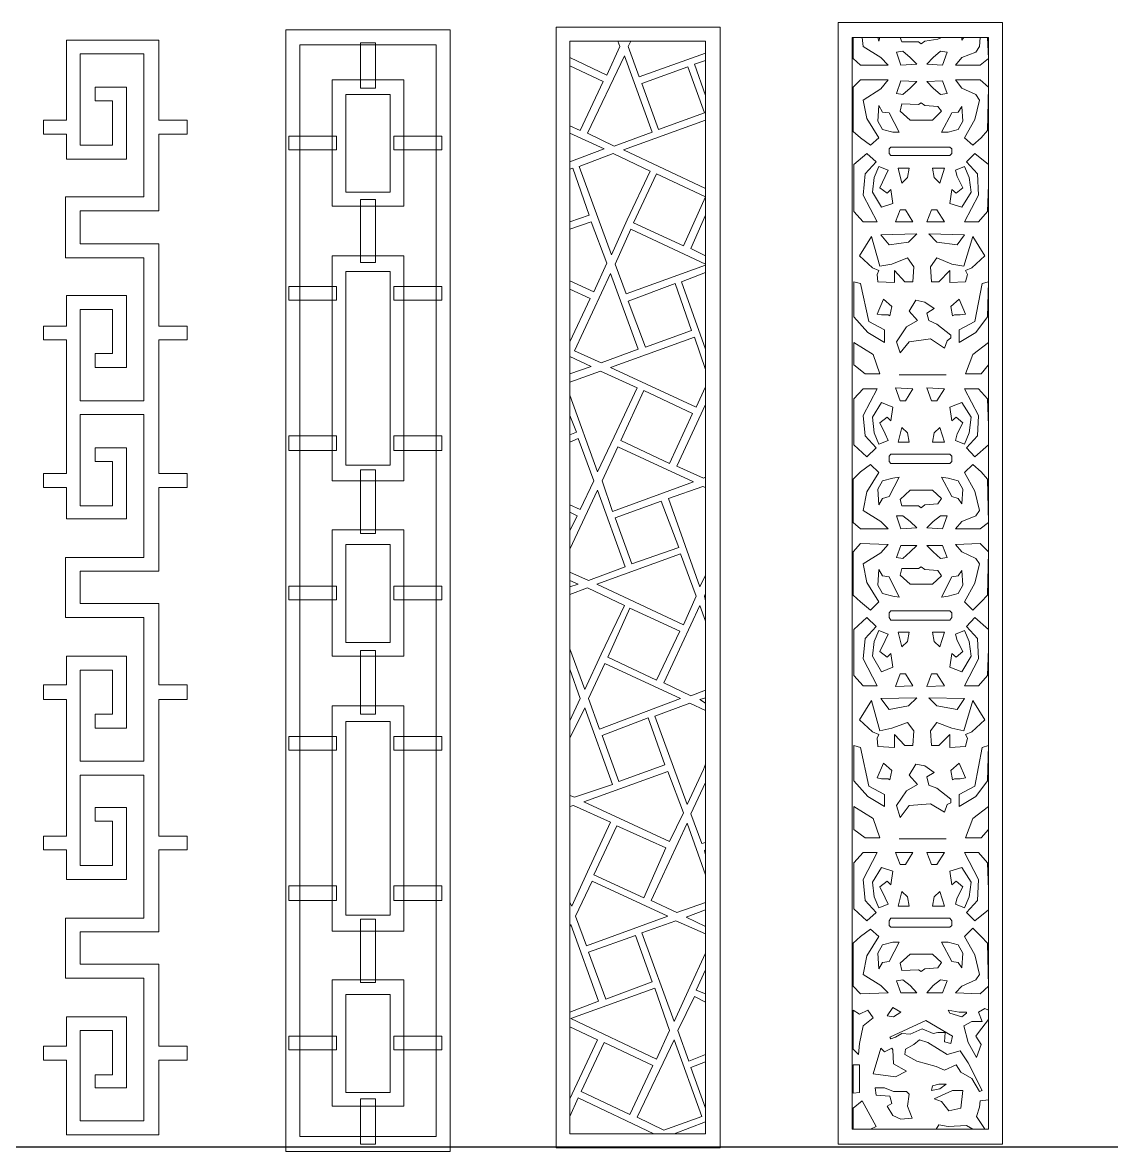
# Model space of a CAD drawing. Extents: x -66030 to 95157, y -13132 to 45879.
# Drawn here: x 71312 to 75924, y 31849 to 36630 of the extents above; entities that cross this region are included whole.
import ezdxf

# ---------------------------------------------------------------- set-up
doc = ezdxf.new("R2010")
doc.units = 0
doc.header["$LTSCALE"] = 100
doc.header["$MEASUREMENT"] = 0
doc.layers.get('0').update_dxf_attribs({"linetype": 'CONTINUOUS'})
doc.layers.add('3', color=11, linetype='CONTINUOUS')

msp = doc.modelspace()

# ---------------------------------------------------------------- linework, layer by layer
at = {"lineweight": 0}
for points in [[(74766.8, 36630.3), (75462, 36630.3), (75462, 31880.6), (74766.8, 31880.6), (74766.8, 36630.3)], [(72427.1, 36599.1), (73122.4, 36599.1), (73122.4, 31849.4), (72427.1, 31849.4), (72427.1, 36599.1)], [(73571.5, 36610.8), (74266.8, 36610.8), (74266.8, 31865), (73571.5, 31865), (73571.5, 36610.8)], [(71888.1, 32294.7), (72009.2, 32294.7), (72009.2, 32236.1), (71888.1, 32236.1), (71888.1, 31919.7), (71532.6, 31919.7), (71497.5, 31919.7), (71497.5, 32236.1), (71399.8, 32236.1), (71399.8, 32294.7), (71497.5, 32294.7), (71497.5, 32419.7), (71556.1, 32419.7), (71751.4, 32419.7), (71751.4, 32118.9), (71618.6, 32118.9), (71618.6, 32173.6), (71692.8, 32173.6), (71692.8, 32361.1), (71556.1, 32361.1), (71556.1, 31978.3), (71825.6, 31978.3), (71825.6, 32583.7), (71556.1, 32583.7), (71493.6, 32583.7), (71493.6, 32603.3), (71493.6, 32642.3), (71493.6, 32779), (71493.6, 32818.1), (71493.6, 32837.6), (71556.1, 32837.6), (71825.6, 32837.6), (71825.6, 33443), (71556.1, 33443), (71556.1, 33060.2), (71692.8, 33060.2), (71692.8, 33247.7), (71618.6, 33247.7), (71618.6, 33306.3), (71751.4, 33306.3), (71751.4, 33001.7), (71556.1, 33001.7), (71497.5, 33001.7), (71497.5, 33126.7), (71399.8, 33126.7), (71399.8, 33185.2), (71497.5, 33185.2), (71497.5, 33443), (71497.5, 33501.6), (71497.5, 33763.3), (71399.8, 33763.3), (71399.8, 33825.8), (71497.5, 33825.8), (71497.5, 33946.9), (71556.1, 33946.9), (71751.4, 33946.9), (71751.4, 33642.2), (71618.6, 33642.2), (71618.6, 33700.8), (71692.8, 33700.8), (71692.8, 33888.3), (71556.1, 33888.3), (71556.1, 33501.6), (71825.6, 33501.6), (71825.6, 34111), (71556.1, 34111), (71493.6, 34111), (71493.6, 34126.6), (71493.6, 34169.5), (71493.6, 34306.3), (71493.6, 34345.3), (71493.6, 34364.8), (71556.1, 34364.8), (71825.6, 34364.8), (71825.6, 34970.3), (71556.1, 34970.3), (71556.1, 34583.6), (71692.8, 34583.6), (71692.8, 34771.1), (71618.6, 34771.1), (71618.6, 34829.7), (71751.4, 34829.7), (71751.4, 34528.9), (71556.1, 34528.9), (71497.5, 34528.9), (71497.5, 34661.7), (71399.8, 34661.7), (71399.8, 34720.3), (71497.5, 34720.3), (71497.5, 34970.3), (71497.5, 35028.9), (71497.5, 35286.7), (71399.8, 35286.7), (71399.8, 35345.2), (71497.5, 35345.2), (71497.5, 35474.1), (71556.1, 35474.1), (71751.4, 35474.1), (71751.4, 35169.5), (71618.6, 35169.5), (71618.6, 35228.1), (71692.8, 35228.1), (71692.8, 35415.5), (71556.1, 35415.5), (71556.1, 35028.9), (71825.6, 35028.9), (71825.6, 35634.3), (71556.1, 35634.3), (71493.6, 35634.3), (71493.6, 35653.8), (71493.6, 35692.9), (71493.6, 35833.5), (71493.6, 35872.5), (71493.6, 35892.1), (71556.1, 35892.1), (71825.6, 35892.1), (71825.6, 36497.5), (71556.1, 36497.5), (71556.1, 36110.8), (71692.8, 36110.8), (71692.8, 36298.3), (71618.6, 36298.3), (71618.6, 36356.9), (71751.4, 36356.9), (71751.4, 36052.2), (71556.1, 36052.2), (71497.5, 36052.2), (71497.5, 36157.7), (71399.8, 36157.7), (71399.8, 36216.3), (71497.5, 36216.3), (71497.5, 36556.1), (71532.6, 36556.1), (71888.1, 36556.1), (71888.1, 36216.3), (72009.2, 36216.3), (72009.2, 36157.7), (71888.1, 36157.7), (71888.1, 35833.5), (71556.1, 35833.5), (71556.1, 35692.9), (71888.1, 35692.9), (71888.1, 35345.2), (72009.2, 35345.2), (72009.2, 35286.7), (71888.1, 35286.7), (71888.1, 35028.9), (71888.1, 34970.3), (71888.1, 34720.3), (72009.2, 34720.3), (72009.2, 34661.7), (71888.1, 34661.7), (71888.1, 34306.3), (71556.1, 34306.3), (71556.1, 34169.5), (71888.1, 34169.5), (71888.1, 33825.8), (72009.2, 33825.8), (72009.2, 33763.3), (71888.1, 33763.3), (71888.1, 33501.6), (71888.1, 33443), (71888.1, 33185.2), (72009.2, 33185.2), (72009.2, 33126.7), (71888.1, 33126.7), (71888.1, 32779), (71556.1, 32779), (71556.1, 32642.3), (71888.1, 32642.3), (71888.1, 32294.7)], [(71888.1, 32294.7), (72009.2, 32294.7), (72009.2, 32236.1), (71888.1, 32236.1), (71888.1, 31919.7), (71532.6, 31919.7), (71532.6, 31919.7), (71497.5, 31919.7), (71497.5, 32236.1), (71399.8, 32236.1), (71399.8, 32294.7), (71497.5, 32294.7), (71497.5, 32419.7), (71556.1, 32419.7), (71556.1, 32419.7), (71751.4, 32419.7), (71751.4, 32118.9), (71618.6, 32118.9), (71618.6, 32173.6), (71692.8, 32173.6), (71692.8, 32361.1), (71556.1, 32361.1), (71556.1, 31978.3), (71825.6, 31978.3), (71825.6, 32583.7), (71556.1, 32583.7), (71493.6, 32583.7), (71493.6, 32583.7), (71493.6, 32603.3), (71493.6, 32642.3), (71493.6, 32779), (71493.6, 32818.1), (71493.6, 32837.6), (71493.6, 32837.6), (71556.1, 32837.6), (71825.6, 32837.6), (71825.6, 33443), (71556.1, 33443), (71556.1, 33060.2), (71692.8, 33060.2), (71692.8, 33247.7), (71618.6, 33247.7), (71618.6, 33306.3), (71751.4, 33306.3), (71751.4, 33001.7), (71556.1, 33001.7), (71556.1, 33001.7), (71497.5, 33001.7), (71497.5, 33126.7), (71399.8, 33126.7), (71399.8, 33185.2), (71497.5, 33185.2), (71497.5, 33443), (71497.5, 33501.6), (71497.5, 33763.3), (71399.8, 33763.3), (71399.8, 33825.8), (71497.5, 33825.8), (71497.5, 33946.9), (71556.1, 33946.9), (71556.1, 33946.9), (71751.4, 33946.9), (71751.4, 33642.2), (71618.6, 33642.2), (71618.6, 33700.8), (71692.8, 33700.8), (71692.8, 33888.3), (71556.1, 33888.3), (71556.1, 33501.6), (71825.6, 33501.6), (71825.6, 34111), (71556.1, 34111), (71493.6, 34111), (71493.6, 34111), (71493.6, 34126.6), (71493.6, 34169.5), (71493.6, 34306.3), (71493.6, 34345.3), (71493.6, 34364.8), (71493.6, 34364.8), (71556.1, 34364.8), (71825.6, 34364.8), (71825.6, 34970.3), (71556.1, 34970.3), (71556.1, 34583.6), (71692.8, 34583.6), (71692.8, 34771.1), (71618.6, 34771.1), (71618.6, 34829.7), (71751.4, 34829.7), (71751.4, 34528.9), (71556.1, 34528.9), (71556.1, 34528.9), (71497.5, 34528.9), (71497.5, 34661.7), (71399.8, 34661.7), (71399.8, 34720.3), (71497.5, 34720.3), (71497.5, 34970.3), (71497.5, 35028.9), (71497.5, 35286.7), (71399.8, 35286.7), (71399.8, 35345.2), (71497.5, 35345.2), (71497.5, 35474.1), (71556.1, 35474.1), (71556.1, 35474.1), (71751.4, 35474.1), (71751.4, 35169.5), (71618.6, 35169.5), (71618.6, 35228.1), (71692.8, 35228.1), (71692.8, 35415.5), (71556.1, 35415.5), (71556.1, 35028.9), (71825.6, 35028.9), (71825.6, 35634.3), (71556.1, 35634.3), (71493.6, 35634.3), (71493.6, 35634.3), (71493.6, 35653.8), (71493.6, 35692.9), (71493.6, 35833.5), (71493.6, 35872.5), (71493.6, 35892.1), (71493.6, 35892.1), (71556.1, 35892.1), (71825.6, 35892.1), (71825.6, 36497.5), (71556.1, 36497.5), (71556.1, 36110.8), (71692.8, 36110.8), (71692.8, 36298.3), (71618.6, 36298.3), (71618.6, 36356.9), (71751.4, 36356.9), (71751.4, 36052.2), (71556.1, 36052.2), (71556.1, 36052.2), (71497.5, 36052.2), (71497.5, 36157.7), (71399.8, 36157.7), (71399.8, 36216.3), (71497.5, 36216.3), (71497.5, 36556.1), (71532.6, 36556.1), (71532.6, 36556.1), (71888.1, 36556.1), (71888.1, 36216.3), (72009.2, 36216.3), (72009.2, 36157.7), (71888.1, 36157.7), (71888.1, 35833.5), (71556.1, 35833.5), (71556.1, 35692.9), (71888.1, 35692.9), (71888.1, 35345.2), (72009.2, 35345.2), (72009.2, 35286.7), (71888.1, 35286.7), (71888.1, 35028.9), (71888.1, 34970.3), (71888.1, 34720.3), (72009.2, 34720.3), (72009.2, 34661.7), (71888.1, 34661.7), (71888.1, 34306.3), (71556.1, 34306.3), (71556.1, 34169.5), (71888.1, 34169.5), (71888.1, 33825.8), (72009.2, 33825.8), (72009.2, 33763.3), (71888.1, 33763.3), (71888.1, 33501.6), (71888.1, 33443), (71888.1, 33185.2), (72009.2, 33185.2), (72009.2, 33126.7), (71888.1, 33126.7), (71888.1, 32779), (71556.1, 32779), (71556.1, 32642.3), (71888.1, 32642.3), (71888.1, 32294.7)], [(72485.7, 36536.6), (73063.8, 36536.6), (73063.8, 31911.9), (72485.7, 31911.9), (72485.7, 36536.6)], [(72743.5, 36544.4), (72806, 36544.4), (72806, 36353), (72743.5, 36353), (72743.5, 36544.4)], [(73833.2, 36552.2), (73887.9, 36552.2), (73876.2, 36528.7), (73923.1, 36399.9), (74204.3, 36501.4), (74204.3, 36470.2), (74157.4, 36454.5), (74204.3, 36321.7), (74204.3, 36216.3), (73856.7, 36091.3), (74204.3, 35927.2), (74204.3, 35814), (74141.8, 35673.3), (74204.3, 35642.1), (74204.3, 35606.9), (73887.9, 35755.4), (73821.5, 35606.9), (73868.4, 35481.9), (74204.3, 35603), (74204.3, 35571.8), (74102.8, 35532.7), (74204.3, 35247.6), (74204.3, 35161.7), (74157.4, 35298.4), (73802, 35169.5), (74165.3, 35001.5), (74204.3, 35087.4), (74204.3, 35013.2), (74083.2, 34751.5), (74196.5, 34700.8), (74204.3, 34704.7), (74204.3, 34661.7), (74192.6, 34665.6), (74048.1, 34614.8), (74180.9, 34239.9), (74204.3, 34290.6), (74204.3, 34212.5), (74200.4, 34200.8), (74204.3, 34181.3), (74204.3, 34095.3), (74180.9, 34161.7), (74028.5, 33833.6), (74141.8, 33778.9), (74204.3, 33802.4), (74204.3, 33771.1), (74180.9, 33763.3), (74204.3, 33747.7), (74204.3, 33716.5), (74137.9, 33747.7), (73989.5, 33693), (74126.2, 33318), (74196.5, 33466.5), (74204.3, 33489.9), (74204.3, 33411.8), (74141.8, 33279), (74188.7, 33154), (74204.3, 33157.9), (74204.3, 33126.7), (74200.4, 33122.7), (74204.3, 33107.1), (74204.3, 33021.2), (74126.2, 33239.9), (73973.9, 32911.8), (74083.2, 32861), (74204.3, 32904), (74204.3, 32872.8), (74122.3, 32841.5), (74204.3, 32802.5), (74204.3, 32771.2), (74079.3, 32825.9), (73934.8, 32775.1), (74071.5, 32400.1), (74137.9, 32544.7), (74204.3, 32689.2), (74204.3, 32618.9), (74165.3, 32532.9), (74204.3, 32517.3), (74204.3, 32482.2), (74157.4, 32505.6), (74087.1, 32361.1), (74134, 32232.2), (74204.3, 32259.5), (74204.3, 32228.3), (74141.8, 32204.8), (74204.3, 32033), (74204.3, 31974.4), (74071.5, 31923.6), (73981.7, 31923.6), (73985.6, 31923.6), (73665.3, 32075.9), (73630.1, 31997.8), (73630.1, 32072), (73649.7, 32115), (73747.3, 32322), (73630.1, 32376.7), (73630.1, 32439.2), (73751.2, 32486.1), (73634, 32810.3), (73630.1, 32798.5), (73630.1, 32904), (73637.9, 32888.4), (73704.3, 33032.9), (73802, 33243.8), (73645.8, 33314.1), (73630.1, 33310.2), (73630.1, 33357.1), (73649.7, 33349.3), (73809.8, 33404), (73692.6, 33728.2), (73630.1, 33599.3), (73630.1, 33673.5), (73673.1, 33767.2), (73630.1, 33892.2), (73630.1, 33978.2), (73692.6, 33806.3), (73762.9, 33954.7), (73860.6, 34161.7), (73704.3, 34235.9), (73630.1, 34208.6), (73630.1, 34239.9), (73665.3, 34251.6), (73630.1, 34267.2), (73630.1, 34302.3), (73708.3, 34267.2), (73864.5, 34325.8), (73747.3, 34650), (73630.1, 34400), (73630.1, 34478.1), (73661.4, 34540.6), (73630.1, 34556.2), (73630.1, 34587.5), (73673.1, 34568), (73731.7, 34689), (73665.3, 34868.7), (73630.1, 34853.1), (73630.1, 34884.3), (73657.5, 34896.1), (73630.1, 34966.4), (73630.1, 35052.3), (73747.3, 34728.1), (73817.6, 34876.5), (73915.3, 35083.5), (73759, 35153.8), (73630.1, 35107), (73630.1, 35142.1), (73720, 35173.4), (73630.1, 35216.3), (73630.1, 35278.8), (73716.1, 35462.4), (73630.1, 35501.5), (73630.1, 35536.6), (73731.7, 35489.8), (73786.4, 35610.8), (73720, 35786.6), (73630.1, 35755.4), (73630.1, 35786.6), (73712.2, 35814), (73641.9, 36013.2), (73630.1, 36009.3), (73630.1, 36040.5), (73774.7, 36095.2), (73630.1, 36161.6), (73630.1, 36192.8), (73673.1, 36173.3), (73770.7, 36380.3), (73630.1, 36446.7), (73630.1, 36481.9), (73786.4, 36407.7), (73841.1, 36528.7), (73833.2, 36552.2)], [(73630.1, 36552.2), (74204.3, 36552.2), (74204.3, 31923.6), (73630.1, 31923.6), (73630.1, 36552.2)], [(74825.4, 36567.8), (75403.4, 36567.8), (75403.4, 31943.1), (74825.4, 31943.1), (74825.4, 36567.8)], [(74825.4, 36567.8), (74829.3, 36567.8), (74829.3, 36478), (74860.5, 36450.6), (74977.7, 36450.6), (74946.4, 36481.9), (74872.2, 36528.7), (74868.3, 36567.8), (74934.7, 36567.8), (74938.6, 36552.2), (74942.5, 36567.8), (75028.5, 36567.8), (75036.3, 36548.3), (75106.6, 36548.3), (75118.3, 36540.5), (75133.9, 36552.2), (75188.6, 36560), (75204.2, 36567.8), (75290.2, 36567.8), (75290.2, 36556.1), (75298, 36567.8), (75368.3, 36567.8), (75364.4, 36528.7), (75348.8, 36505.3), (75290.2, 36481.9), (75262.8, 36450.6), (75368.3, 36450.6), (75403.4, 36478), (75399.5, 36567.8), (75403.4, 36567.8), (75403.4, 36028.8), (75344.9, 36075.7), (75309.7, 36040.5), (75356.6, 35989.7), (75360.5, 35899.9), (75301.9, 35786.6), (75360.5, 35786.6), (75399.5, 35829.6), (75403.4, 35942.9), (75403.4, 35208.5), (75403.4, 35274.9), (75337, 35224.2), (75305.8, 35142.1), (75372.2, 35142.1), (75403.4, 35181.2), (75403.4, 34923.4), (75399.5, 35036.7), (75360.5, 35079.6), (75301.9, 35079.6), (75360.5, 34966.4), (75356.6, 34880.4), (75309.7, 34829.7), (75344.9, 34790.6), (75403.4, 34841.4), (75403.4, 34060.2), (75344.9, 34111), (75309.7, 34071.9), (75356.6, 34021.1), (75360.5, 33935.2), (75301.9, 33821.9), (75360.5, 33821.9), (75399.5, 33864.9), (75403.4, 33978.2), (75403.4, 33243.8), (75403.4, 33310.2), (75337, 33259.5), (75305.8, 33177.4), (75372.2, 33177.4), (75403.4, 33212.6), (75403.4, 32958.7), (75399.5, 33072), (75360.5, 33114.9), (75301.9, 33114.9), (75360.5, 33001.7), (75356.6, 32911.8), (75309.7, 32861), (75344.9, 32825.9), (75403.4, 32872.8), (75403.4, 32447), (75387.8, 32454.8), (75360.5, 32439.2), (75376.1, 32400.1), (75333.1, 32400.1), (75298, 32380.6), (75317.5, 32310.3), (75352.7, 32247.8), (75372.2, 32302.5), (75348.8, 32337.6), (75360.5, 32353.3), (75403.4, 32408), (75403.4, 32068.1), (75368.3, 32064.2), (75364.4, 32036.9), (75352.7, 31997.8), (75383.9, 31951), (75387.8, 31943.1), (75337, 31943.1), (75309.7, 31958.8), (75231.6, 31954.9), (75192.5, 31962.7), (75180.8, 31943.1), (74903.5, 31943.1), (74926.9, 31954.9), (74868.3, 32064.2), (74829.3, 32033), (74829.3, 31943.1), (74825.4, 31943.1), (74825.4, 36567.8)], [(73977.8, 36165.5), (73860.6, 36489.7), (73704.3, 36161.6), (73817.6, 36106.9), (73977.8, 36165.5)], [(75012.8, 36505.3), (75032.4, 36450.6), (75098.8, 36454.5), (75071.4, 36481.9), (75040.2, 36509.2), (75012.8, 36505.3)], [(75227.7, 36505.3), (75208.1, 36450.6), (75141.7, 36454.5), (75169.1, 36481.9), (75200.3, 36509.2), (75227.7, 36505.3)], [(73934.8, 36372.5), (74005.1, 36177.2), (74200.4, 36247.5), (74130.1, 36442.8), (73934.8, 36372.5)], [(72622.4, 36388.1), (72927.1, 36388.1), (72927.1, 35853), (72622.4, 35853), (72622.4, 36388.1)], [(74860.5, 36388.1), (74977.7, 36388.1), (74946.4, 36349.1), (74872.2, 36302.2), (74887.9, 36224.1), (74938.6, 36142.1), (74903.5, 36110.8), (74860.5, 36142.1), (74829.3, 36169.4), (74829.3, 36356.9), (74860.5, 36388.1)], [(75012.8, 36329.5), (75032.4, 36384.2), (75098.8, 36380.3), (75071.4, 36353), (75040.2, 36325.6), (75012.8, 36329.5)], [(75227.7, 36329.5), (75208.1, 36384.2), (75141.7, 36380.3), (75169.1, 36353), (75200.3, 36325.6), (75227.7, 36329.5)], [(75368.3, 36388.1), (75262.8, 36388.1), (75290.2, 36353), (75348.8, 36325.6), (75364.4, 36302.2), (75344.9, 36220.2), (75301.9, 36142.1), (75337, 36110.8), (75372.2, 36142.1), (75399.5, 36173.3), (75403.4, 36356.9), (75368.3, 36388.1)], [(72681, 36325.6), (72868.5, 36325.6), (72868.5, 35911.6), (72681, 35911.6), (72681, 36325.6)], [(75036.3, 36286.6), (75106.6, 36282.7), (75118.3, 36290.5), (75133.9, 36278.8), (75188.6, 36274.9), (75204.2, 36255.3), (75165.2, 36216.3), (75071.4, 36216.3), (75028.5, 36255.3), (75036.3, 36286.6)], [(75024.6, 36165.5), (74981.6, 36247.5), (74954.3, 36251.4), (74938.6, 36278.8), (74934.7, 36212.4), (74954.3, 36177.2), (74997.2, 36165.5), (75024.6, 36165.5)], [(75204.2, 36165.5), (75247.2, 36247.5), (75274.5, 36251.4), (75290.2, 36274.9), (75294.1, 36212.4), (75274.5, 36177.2), (75231.6, 36165.5), (75204.2, 36165.5)], [(72438.8, 36091.3), (72438.8, 36149.9), (72641.9, 36149.9), (72641.9, 36091.3), (72438.8, 36091.3)], [(72884.1, 36091.3), (72884.1, 36149.9), (73087.2, 36149.9), (73087.2, 36091.3), (72884.1, 36091.3)], [(74989.4, 36103), (75239.4, 36103), (75247.2, 36095.2), (75247.2, 36075.7), (75239.4, 36067.8), (74989.4, 36067.8), (74981.6, 36075.7), (74981.6, 36095.2), (74989.4, 36103)], [(73669.2, 36021), (73813.7, 36075.7), (73970, 36001.4), (73872.3, 35794.4), (73805.9, 35646), (73669.2, 36021)], [(74887.9, 36075.7), (74833.2, 36028.8), (74833.2, 35829.6), (74872.2, 35786.6), (74930.8, 35786.6), (74872.2, 35899.9), (74880, 35989.7), (74926.9, 36040.5), (74887.9, 36075.7)], [(74938.6, 36021), (74919.1, 35974.1), (74911.3, 35911.6), (74950.4, 35849.1), (74997.2, 35864.7), (74989.4, 35923.3), (74973.8, 35907.7), (74942.5, 35931.1), (74966, 35978), (74977.7, 36005.3), (74938.6, 36021)], [(75036.3, 35950.7), (75020.7, 36013.2), (75067.5, 36013.2), (75059.7, 35974.1), (75036.3, 35950.7)], [(75196.4, 35950.7), (75216, 36013.2), (75165.2, 36013.2), (75173, 35974.1), (75196.4, 35950.7)], [(75301.9, 36021), (75321.4, 35974.1), (75329.2, 35911.6), (75290.2, 35849.1), (75239.4, 35864.7), (75247.2, 35923.3), (75266.7, 35907.7), (75294.1, 35931.1), (75270.6, 35978), (75262.8, 36005.3), (75301.9, 36021)], [(73899.6, 35782.7), (74110.6, 35685.1), (74204.3, 35892.1), (73997.3, 35989.7), (73899.6, 35782.7)], [(72743.5, 35880.4), (72806, 35880.4), (72806, 35614.8), (72743.5, 35614.8), (72743.5, 35880.4)], [(75008.9, 35786.6), (75028.5, 35837.4), (75051.9, 35837.4), (75083.2, 35786.6), (75008.9, 35786.6)], [(75141.7, 35786.6), (75161.3, 35837.4), (75184.7, 35837.4), (75216, 35786.6), (75141.7, 35786.6)], [(74907.4, 35724.1), (74856.6, 35642.1), (74911.3, 35591.3), (74938.6, 35579.6), (74930.8, 35564), (74934.7, 35532.7), (75005, 35528.8), (75005, 35579.6), (75048, 35532.7), (75083.2, 35532.7), (75087.1, 35595.2), (75059.7, 35634.3), (74993.3, 35606.9), (74942.5, 35599.1), (74907.4, 35724.1)], [(75098.8, 35735.8), (75063.6, 35700.7), (74981.6, 35689), (74946.4, 35731.9), (75098.8, 35735.8)], [(75149.6, 35735.8), (75184.7, 35700.7), (75270.6, 35689), (75301.9, 35731.9), (75149.6, 35735.8)], [(75337, 35724.1), (75387.8, 35642.1), (75333.1, 35591.3), (75305.8, 35579.6), (75313.6, 35564), (75305.8, 35532.7), (75239.4, 35528.8), (75239.4, 35579.6), (75192.5, 35532.7), (75161.3, 35532.7), (75157.4, 35595.2), (75184.7, 35634.3), (75247.2, 35606.9), (75298, 35599.1), (75337, 35724.1)], [(72622.4, 34689), (72927.1, 34689), (72927.1, 35642.1), (72622.4, 35642.1), (72622.4, 34689)], [(72681, 34755.4), (72868.5, 34755.4), (72868.5, 35575.7), (72681, 35575.7), (72681, 34755.4)], [(73919.2, 35247.6), (73802, 35567.9), (73649.7, 35239.8), (73762.9, 35189), (73919.2, 35247.6)], [(73876.2, 35450.7), (73950.4, 35255.4), (74145.7, 35325.7), (74075.4, 35524.9), (73876.2, 35450.7)], [(74860.5, 35524.9), (74895.7, 35364.8), (74962.1, 35329.6), (74962.1, 35274.9), (74891.8, 35317.9), (74833.2, 35384.3), (74833.2, 35532.7), (74833.2, 35532.7), (74860.5, 35524.9)], [(75376.1, 35524.9), (75344.9, 35364.8), (75278.5, 35329.6), (75278.5, 35274.9), (75348.8, 35317.9), (75399.5, 35384.3), (75403.4, 35532.7), (75403.4, 35532.7), (75376.1, 35524.9)], [(72438.8, 35454.6), (72438.8, 35513.2), (72641.9, 35513.2), (72641.9, 35454.6), (72438.8, 35454.6)], [(72884.1, 35454.6), (72884.1, 35513.2), (73087.2, 35513.2), (73087.2, 35454.6), (72884.1, 35454.6)], [(74930.8, 35396), (74958.2, 35458.5), (74993.3, 35427.3), (74985.5, 35388.2), (74977.7, 35392.1), (74950.4, 35392.1), (74930.8, 35396)], [(75028.5, 35232), (75012.8, 35278.8), (75055.8, 35341.3), (75102.7, 35368.7), (75067.5, 35407.7), (75094.9, 35454.6), (75133.9, 35446.8), (75173, 35419.5), (75141.7, 35399.9), (75149.6, 35368.7), (75184.7, 35353.1), (75243.3, 35306.2), (75243.3, 35294.5), (75227.7, 35282.7), (75216, 35251.5), (75157.4, 35290.6), (75067.5, 35278.8), (75028.5, 35232)], [(75305.8, 35396), (75278.5, 35458.5), (75243.3, 35427.3), (75251.1, 35388.2), (75258.9, 35392.1), (75282.4, 35392.1), (75305.8, 35396)], [(74833.2, 35274.9), (74833.2, 35181.2), (74880, 35142.1), (74942.5, 35142.1), (74915.2, 35224.2), (74833.2, 35274.9)], [(75024.6, 35138.2), (75223.8, 35138.2), (75024.6, 35138.2)], [(73845, 34860.9), (74052, 34763.3), (74149.6, 34974.2), (73942.6, 35071.8), (73845, 34860.9)], [(74887.9, 34790.6), (74833.2, 34841.4), (74833.2, 35036.7), (74872.2, 35079.6), (74930.8, 35079.6), (74872.2, 34966.4), (74880, 34880.4), (74926.9, 34829.7), (74887.9, 34790.6)], [(75008.9, 35083.5), (75028.5, 35028.9), (75051.9, 35028.9), (75083.2, 35079.6), (75008.9, 35083.5)], [(75141.7, 35083.5), (75161.3, 35028.9), (75184.7, 35028.9), (75216, 35079.6), (75141.7, 35083.5)], [(74938.6, 34845.3), (74919.1, 34892.1), (74911.3, 34958.5), (74950.4, 35021), (74997.2, 35001.5), (74989.4, 34942.9), (74973.8, 34958.5), (74942.5, 34935.1), (74966, 34888.2), (74977.7, 34860.9), (74938.6, 34845.3)], [(75301.9, 34845.3), (75321.4, 34892.1), (75329.2, 34958.5), (75290.2, 35021), (75239.4, 35001.5), (75247.2, 34942.9), (75266.7, 34958.5), (75294.1, 34935.1), (75270.6, 34888.2), (75262.8, 34860.9), (75301.9, 34845.3)], [(75036.3, 34915.6), (75020.7, 34853.1), (75067.5, 34853.1), (75059.7, 34892.1), (75036.3, 34915.6)], [(75196.4, 34915.6), (75216, 34853.1), (75165.2, 34853.1), (75173, 34892.1), (75196.4, 34915.6)], [(72438.8, 34817.9), (72438.8, 34880.4), (72641.9, 34880.4), (72641.9, 34817.9), (72438.8, 34817.9)], [(72884.1, 34817.9), (72884.1, 34880.4), (73087.2, 34880.4), (73087.2, 34817.9), (72884.1, 34817.9)], [(74153.5, 34685.1), (73833.2, 34833.6), (73766.8, 34689), (73809.8, 34560.1), (74153.5, 34685.1)], [(74860.5, 34485.9), (74977.7, 34485.9), (74946.4, 34517.2), (74872.2, 34564), (74887.9, 34642.2), (74938.6, 34724.2), (74903.5, 34759.3), (74860.5, 34728.1), (74829.3, 34696.9), (74829.3, 34513.3), (74860.5, 34485.9)], [(74989.4, 34763.3), (75239.4, 34763.3), (75247.2, 34771.1), (75247.2, 34794.5), (75239.4, 34802.3), (74989.4, 34802.3), (74981.6, 34794.5), (74981.6, 34771.1), (74989.4, 34763.3)], [(75368.3, 34485.9), (75262.8, 34485.9), (75290.2, 34517.2), (75348.8, 34540.6), (75364.4, 34564), (75344.9, 34646.1), (75301.9, 34724.2), (75337, 34759.3), (75372.2, 34728.1), (75399.5, 34696.9), (75403.4, 34513.3), (75368.3, 34485.9)], [(72743.5, 34735.9), (72806, 34735.9), (72806, 34466.4), (72743.5, 34466.4), (72743.5, 34735.9)], [(75024.6, 34704.7), (74981.6, 34622.6), (74954.3, 34614.8), (74938.6, 34587.5), (74934.7, 34653.9), (74954.3, 34689), (74997.2, 34700.8), (75024.6, 34704.7)], [(75204.2, 34704.7), (75247.2, 34622.6), (75274.5, 34614.8), (75290.2, 34591.4), (75294.1, 34653.9), (75274.5, 34689), (75231.6, 34700.8), (75204.2, 34704.7)], [(75036.3, 34583.6), (75106.6, 34583.6), (75118.3, 34575.8), (75133.9, 34587.5), (75188.6, 34591.4), (75204.2, 34614.8), (75165.2, 34650), (75071.4, 34650), (75028.5, 34610.9), (75036.3, 34583.6)], [(73821.5, 34532.8), (73891.8, 34337.5), (74091, 34407.8), (74016.8, 34603.1), (73821.5, 34532.8)], [(75012.8, 34540.6), (75032.4, 34485.9), (75098.8, 34489.8), (75071.4, 34517.2), (75040.2, 34540.6), (75012.8, 34540.6)], [(75227.7, 34540.6), (75208.1, 34485.9), (75141.7, 34489.8), (75169.1, 34517.2), (75200.3, 34540.6), (75227.7, 34540.6)], [(72622.4, 34482), (72927.1, 34482), (72927.1, 33946.9), (72622.4, 33946.9), (72622.4, 34482)], [(74860.5, 34423.4), (74977.7, 34419.5), (74946.4, 34384.4), (74872.2, 34337.5), (74887.9, 34259.4), (74938.6, 34177.4), (74903.5, 34142.2), (74860.5, 34177.4), (74829.3, 34204.7), (74829.3, 34388.3), (74860.5, 34423.4)], [(75368.3, 34423.4), (75262.8, 34419.5), (75290.2, 34388.3), (75348.8, 34360.9), (75364.4, 34337.5), (75344.9, 34255.5), (75301.9, 34177.4), (75337, 34142.2), (75372.2, 34177.4), (75399.5, 34204.7), (75403.4, 34388.3), (75368.3, 34423.4)], [(72681, 34419.5), (72868.5, 34419.5), (72868.5, 34005.5), (72681, 34005.5), (72681, 34419.5)], [(74098.9, 34380.5), (73743.4, 34251.6), (74110.6, 34079.7), (74165.3, 34200.8), (74098.9, 34380.5)], [(75012.8, 34364.8), (75032.4, 34415.6), (75098.8, 34415.6), (75071.4, 34388.3), (75040.2, 34360.9), (75012.8, 34364.8)], [(75227.7, 34364.8), (75208.1, 34415.6), (75141.7, 34415.6), (75169.1, 34388.3), (75200.3, 34360.9), (75227.7, 34364.8)], [(75024.6, 34196.9), (74981.6, 34282.8), (74954.3, 34286.7), (74938.6, 34314.1), (74934.7, 34247.7), (74954.3, 34212.5), (74997.2, 34200.8), (75024.6, 34196.9)], [(75036.3, 34318), (75106.6, 34318), (75118.3, 34325.8), (75133.9, 34314.1), (75188.6, 34310.2), (75204.2, 34286.7), (75165.2, 34251.6), (75071.4, 34251.6), (75028.5, 34290.6), (75036.3, 34318)], [(75204.2, 34196.9), (75247.2, 34282.8), (75274.5, 34286.7), (75290.2, 34310.2), (75294.1, 34247.7), (75274.5, 34212.5), (75231.6, 34200.8), (75204.2, 34196.9)], [(72438.8, 34185.2), (72438.8, 34243.8), (72641.9, 34243.8), (72641.9, 34185.2), (72438.8, 34185.2)], [(72884.1, 34185.2), (72884.1, 34243.8), (73087.2, 34243.8), (73087.2, 34185.2), (72884.1, 34185.2)], [(73790.3, 33943), (73997.3, 33845.3), (74094.9, 34052.4), (73884, 34150), (73790.3, 33943)], [(74989.4, 34138.3), (75239.4, 34138.3), (75247.2, 34130.5), (75247.2, 34111), (75239.4, 34099.2), (74989.4, 34099.2), (74981.6, 34111), (74981.6, 34130.5), (74989.4, 34138.3)], [(74887.9, 34111), (74833.2, 34060.2), (74833.2, 33864.9), (74872.2, 33821.9), (74930.8, 33821.9), (74872.2, 33935.2), (74880, 34021.1), (74926.9, 34071.9), (74887.9, 34111)], [(74938.6, 34056.3), (74919.1, 34009.4), (74911.3, 33946.9), (74950.4, 33880.5), (74997.2, 33900), (74989.4, 33958.6), (74973.8, 33943), (74942.5, 33966.4), (74966, 34013.3), (74977.7, 34040.6), (74938.6, 34056.3)], [(75036.3, 33986), (75020.7, 34048.5), (75067.5, 34048.5), (75059.7, 34009.4), (75036.3, 33986)], [(75196.4, 33986), (75216, 34048.5), (75165.2, 34048.5), (75173, 34009.4), (75196.4, 33986)], [(75301.9, 34056.3), (75321.4, 34009.4), (75329.2, 33946.9), (75290.2, 33880.5), (75239.4, 33900), (75247.2, 33958.6), (75266.7, 33943), (75294.1, 33966.4), (75270.6, 34013.3), (75262.8, 34040.6), (75301.9, 34056.3)], [(72743.5, 33970.3), (72806, 33970.3), (72806, 33700.8), (72743.5, 33700.8), (72743.5, 33970.3)], [(74098.9, 33767.2), (73778.6, 33915.7), (73708.3, 33767.2), (73755.1, 33638.3), (74098.9, 33767.2)], [(75008.9, 33818), (75028.5, 33872.7), (75051.9, 33872.7), (75083.2, 33821.9), (75008.9, 33818)], [(75141.7, 33818), (75161.3, 33872.7), (75184.7, 33872.7), (75216, 33821.9), (75141.7, 33818)], [(74907.4, 33759.4), (74856.6, 33677.4), (74911.3, 33626.6), (74938.6, 33614.9), (74930.8, 33599.3), (74934.7, 33564.1), (75005, 33560.2), (75005, 33614.9), (75048, 33568), (75083.2, 33568), (75087.1, 33630.5), (75059.7, 33665.7), (74993.3, 33642.2), (74942.5, 33630.5), (74907.4, 33759.4)], [(75098.8, 33771.1), (75063.6, 33736), (74981.6, 33720.4), (74946.4, 33767.2), (75098.8, 33771.1)], [(75149.6, 33771.1), (75184.7, 33736), (75270.6, 33720.4), (75301.9, 33767.2), (75149.6, 33771.1)], [(75337, 33759.4), (75387.8, 33677.4), (75333.1, 33626.6), (75305.8, 33614.9), (75313.6, 33599.3), (75305.8, 33564.1), (75239.4, 33560.2), (75239.4, 33614.9), (75192.5, 33568), (75161.3, 33568), (75157.4, 33630.5), (75184.7, 33665.7), (75247.2, 33642.2), (75298, 33630.5), (75337, 33759.4)], [(72622.4, 32782.9), (72927.1, 32782.9), (72927.1, 33736), (72622.4, 33736), (72622.4, 32782.9)], [(72681, 32849.3), (72868.5, 32849.3), (72868.5, 33669.6), (72681, 33669.6), (72681, 32849.3)], [(73766.8, 33611), (73837.2, 33415.7), (74032.4, 33486), (73962.1, 33685.2), (73766.8, 33611)], [(72438.8, 33548.5), (72438.8, 33607.1), (72641.9, 33607.1), (72641.9, 33548.5), (72438.8, 33548.5)], [(72884.1, 33548.5), (72884.1, 33607.1), (73087.2, 33607.1), (73087.2, 33548.5), (72884.1, 33548.5)], [(74860.5, 33560.2), (74895.7, 33396.2), (74962.1, 33361), (74962.1, 33310.2), (74891.8, 33353.2), (74833.2, 33419.6), (74833.2, 33568), (74833.2, 33568), (74860.5, 33560.2)], [(75376.1, 33560.2), (75344.9, 33396.2), (75278.5, 33361), (75278.5, 33310.2), (75348.8, 33353.2), (75399.5, 33419.6), (75403.4, 33568), (75403.4, 33568), (75376.1, 33560.2)], [(74930.8, 33431.3), (74958.2, 33493.8), (74993.3, 33462.6), (74985.5, 33423.5), (74977.7, 33427.4), (74950.4, 33427.4), (74930.8, 33431.3)], [(75028.5, 33263.4), (75012.8, 33314.1), (75055.8, 33376.6), (75102.7, 33404), (75067.5, 33443), (75094.9, 33489.9), (75133.9, 33482.1), (75173, 33454.8), (75141.7, 33435.2), (75149.6, 33400.1), (75184.7, 33388.4), (75243.3, 33341.5), (75243.3, 33325.9), (75227.7, 33318), (75216, 33286.8), (75157.4, 33321.9), (75067.5, 33314.1), (75028.5, 33263.4)], [(75305.8, 33431.3), (75278.5, 33493.8), (75243.3, 33462.6), (75251.1, 33423.5), (75258.9, 33427.4), (75282.4, 33427.4), (75305.8, 33431.3)], [(74044.2, 33458.7), (73688.7, 33329.8), (74052, 33161.8), (74110.6, 33282.9), (74044.2, 33458.7)], [(74833.2, 33310.2), (74833.2, 33212.6), (74880, 33177.4), (74942.5, 33177.4), (74915.2, 33259.5), (74833.2, 33310.2)], [(73731.7, 33021.2), (73942.6, 32923.5), (74036.4, 33134.5), (73829.3, 33228.2), (73731.7, 33021.2)], [(75024.6, 33173.5), (75223.8, 33173.5), (75024.6, 33173.5)], [(74887.9, 32825.9), (74833.2, 32876.7), (74833.2, 33072), (74872.2, 33114.9), (74930.8, 33114.9), (74872.2, 33001.7), (74880, 32911.8), (74926.9, 32861), (74887.9, 32825.9)], [(75008.9, 33114.9), (75028.5, 33064.2), (75051.9, 33064.2), (75083.2, 33114.9), (75008.9, 33114.9)], [(75141.7, 33114.9), (75161.3, 33064.2), (75184.7, 33064.2), (75216, 33114.9), (75141.7, 33114.9)], [(74938.6, 32880.6), (74919.1, 32927.4), (74911.3, 32989.9), (74950.4, 33052.4), (74997.2, 33036.8), (74989.4, 32978.2), (74973.8, 32993.8), (74942.5, 32970.4), (74966, 32923.5), (74977.7, 32896.2), (74938.6, 32880.6)], [(75301.9, 32880.6), (75321.4, 32927.4), (75329.2, 32989.9), (75290.2, 33052.4), (75239.4, 33036.8), (75247.2, 32978.2), (75266.7, 32993.8), (75294.1, 32970.4), (75270.6, 32923.5), (75262.8, 32896.2), (75301.9, 32880.6)], [(74044.2, 32845.4), (73723.9, 32993.8), (73653.6, 32845.4), (73700.4, 32720.4), (74044.2, 32845.4)], [(72438.8, 32911.8), (72438.8, 32974.3), (72641.9, 32974.3), (72641.9, 32911.8), (72438.8, 32911.8)], [(72884.1, 32911.8), (72884.1, 32974.3), (73087.2, 32974.3), (73087.2, 32911.8), (72884.1, 32911.8)], [(75036.3, 32950.9), (75020.7, 32888.4), (75067.5, 32888.4), (75059.7, 32927.4), (75036.3, 32950.9)], [(75196.4, 32950.9), (75216, 32888.4), (75165.2, 32888.4), (75173, 32927.4), (75196.4, 32950.9)], [(72743.5, 32833.7), (72806, 32833.7), (72806, 32564.2), (72743.5, 32564.2), (72743.5, 32833.7)], [(74989.4, 32798.5), (75239.4, 32798.5), (75247.2, 32806.4), (75247.2, 32825.9), (75239.4, 32837.6), (74989.4, 32837.6), (74981.6, 32825.9), (74981.6, 32806.4), (74989.4, 32798.5)], [(73708.3, 32693.1), (73782.5, 32493.9), (73977.8, 32568.1), (73907.5, 32763.4), (73708.3, 32693.1)], [(74860.5, 32517.3), (74977.7, 32521.2), (74946.4, 32552.5), (74872.2, 32599.3), (74887.9, 32677.5), (74938.6, 32759.5), (74903.5, 32790.7), (74860.5, 32759.5), (74829.3, 32732.1), (74829.3, 32548.6), (74860.5, 32517.3)], [(75368.3, 32517.3), (75262.8, 32521.2), (75290.2, 32548.6), (75348.8, 32575.9), (75364.4, 32599.3), (75344.9, 32681.4), (75301.9, 32759.5), (75337, 32794.6), (75372.2, 32759.5), (75399.5, 32732.1), (75403.4, 32548.6), (75368.3, 32517.3)], [(75024.6, 32736.1), (74981.6, 32654), (74954.3, 32650.1), (74938.6, 32622.8), (74934.7, 32689.2), (74954.3, 32724.3), (74997.2, 32736.1), (75024.6, 32736.1)], [(75204.2, 32736.1), (75247.2, 32654), (75274.5, 32650.1), (75290.2, 32626.7), (75294.1, 32689.2), (75274.5, 32724.3), (75231.6, 32736.1), (75204.2, 32736.1)], [(75036.3, 32615), (75106.6, 32618.9), (75118.3, 32611.1), (75133.9, 32622.8), (75188.6, 32626.7), (75204.2, 32650.1), (75165.2, 32685.3), (75071.4, 32685.3), (75028.5, 32646.2), (75036.3, 32615)], [(72622.4, 32575.9), (72927.1, 32575.9), (72927.1, 32040.8), (72622.4, 32040.8), (72622.4, 32575.9)], [(75012.8, 32572), (75032.4, 32521.2), (75098.8, 32521.2), (75071.4, 32552.5), (75040.2, 32575.9), (75012.8, 32572)], [(75227.7, 32572), (75208.1, 32521.2), (75141.7, 32521.2), (75169.1, 32552.5), (75200.3, 32575.9), (75227.7, 32572)], [(72681, 32513.4), (72868.5, 32513.4), (72868.5, 32099.4), (72681, 32099.4), (72681, 32513.4)], [(73989.5, 32540.8), (73634, 32411.9), (73997.3, 32240), (74052, 32361.1), (73989.5, 32540.8)], [(74829.3, 32283), (74829.3, 32447), (74856.6, 32431.4), (74891.8, 32447), (74915.2, 32415.8), (74872.2, 32380.6), (74856.6, 32306.4), (74852.7, 32259.5), (74829.3, 32283)], [(74973.8, 32423.6), (74997.2, 32458.7), (75032.4, 32439.2), (75001.1, 32419.7), (75001.1, 32419.7), (74973.8, 32423.6)], [(75231.6, 32447), (75278.5, 32439.2), (75309.7, 32439.2), (75309.7, 32435.3), (75290.2, 32419.7), (75239.4, 32435.3), (75231.6, 32447)], [(74985.5, 32333.7), (75137.8, 32404), (75251.1, 32337.6), (75243.3, 32306.4), (75216, 32314.2), (75219.9, 32353.3), (75188.6, 32353.3), (75169.1, 32349.4), (75122.2, 32368.9), (75071.4, 32345.5), (75036.3, 32349.4), (75008.9, 32333.7), (74989.4, 32325.9), (74985.5, 32333.7)], [(72438.8, 32279.1), (72438.8, 32337.6), (72641.9, 32337.6), (72641.9, 32279.1), (72438.8, 32279.1)], [(72884.1, 32279.1), (72884.1, 32337.6), (73087.2, 32337.6), (73087.2, 32279.1), (72884.1, 32279.1)], [(74188.7, 31997.8), (74071.5, 32322), (73915.3, 31993.9), (74028.5, 31939.2), (74188.7, 31997.8)], [(75145.7, 32310.3), (75227.7, 32259.5), (75282.4, 32275.2), (75317.5, 32224.4), (75376.1, 32107.2), (75364.4, 32103.3), (75333.1, 32158), (75286.3, 32185.3), (75266.7, 32216.6), (75216, 32193.1), (75180.8, 32208.7), (75098.8, 32232.2), (75048, 32259.5), (75051.9, 32283), (75087.1, 32302.5), (75110.5, 32322), (75110.5, 32322), (75145.7, 32310.3)], [(73677, 32103.3), (73884, 32005.6), (73981.7, 32212.7), (73774.7, 32310.3), (73677, 32103.3)], [(74915.2, 32177.5), (74946.4, 32286.9), (74962.1, 32271.2), (74993.3, 32286.9), (74997.2, 32279.1), (75001.1, 32220.5), (75055.8, 32189.2), (75008.9, 32165.8), (74915.2, 32177.5)], [(74829.3, 32095.5), (74829.3, 32216.6), (74856.6, 32216.6), (74856.6, 32099.4), (74829.3, 32095.5)], [(75165.2, 32126.7), (75192.5, 32134.5), (75223.8, 32134.5), (75196.4, 32115), (75161.3, 32107.2), (75165.2, 32126.7)], [(74923, 32118.9), (74926.9, 32087.7), (74985.5, 32083.8), (74993.3, 32052.5), (74973.8, 32040.8), (74997.2, 32001.7), (75032.4, 31986.1), (75079.2, 31990), (75059.7, 32040.8), (75067.5, 32091.6), (75055.8, 32103.3), (75001.1, 32103.3), (74962.1, 32118.9), (74923, 32118.9)], [(75173, 32072), (75251.1, 32107.2), (75294.1, 32107.2), (75286.3, 32033), (75235.5, 32021.3), (75204.2, 32060.3), (75173, 32072)], [(72743.5, 32072), (72806, 32072), (72806, 31880.6), (72743.5, 31880.6), (72743.5, 32072)]]:
    msp.add_lwpolyline(points, close=True, dxfattribs=at)
at = {"layer": '3', "color": 2}
msp.add_line((-66009.4, 31868.9), (90873, 31868.9), dxfattribs=at)

doc.saveas('drawing.dxf')
